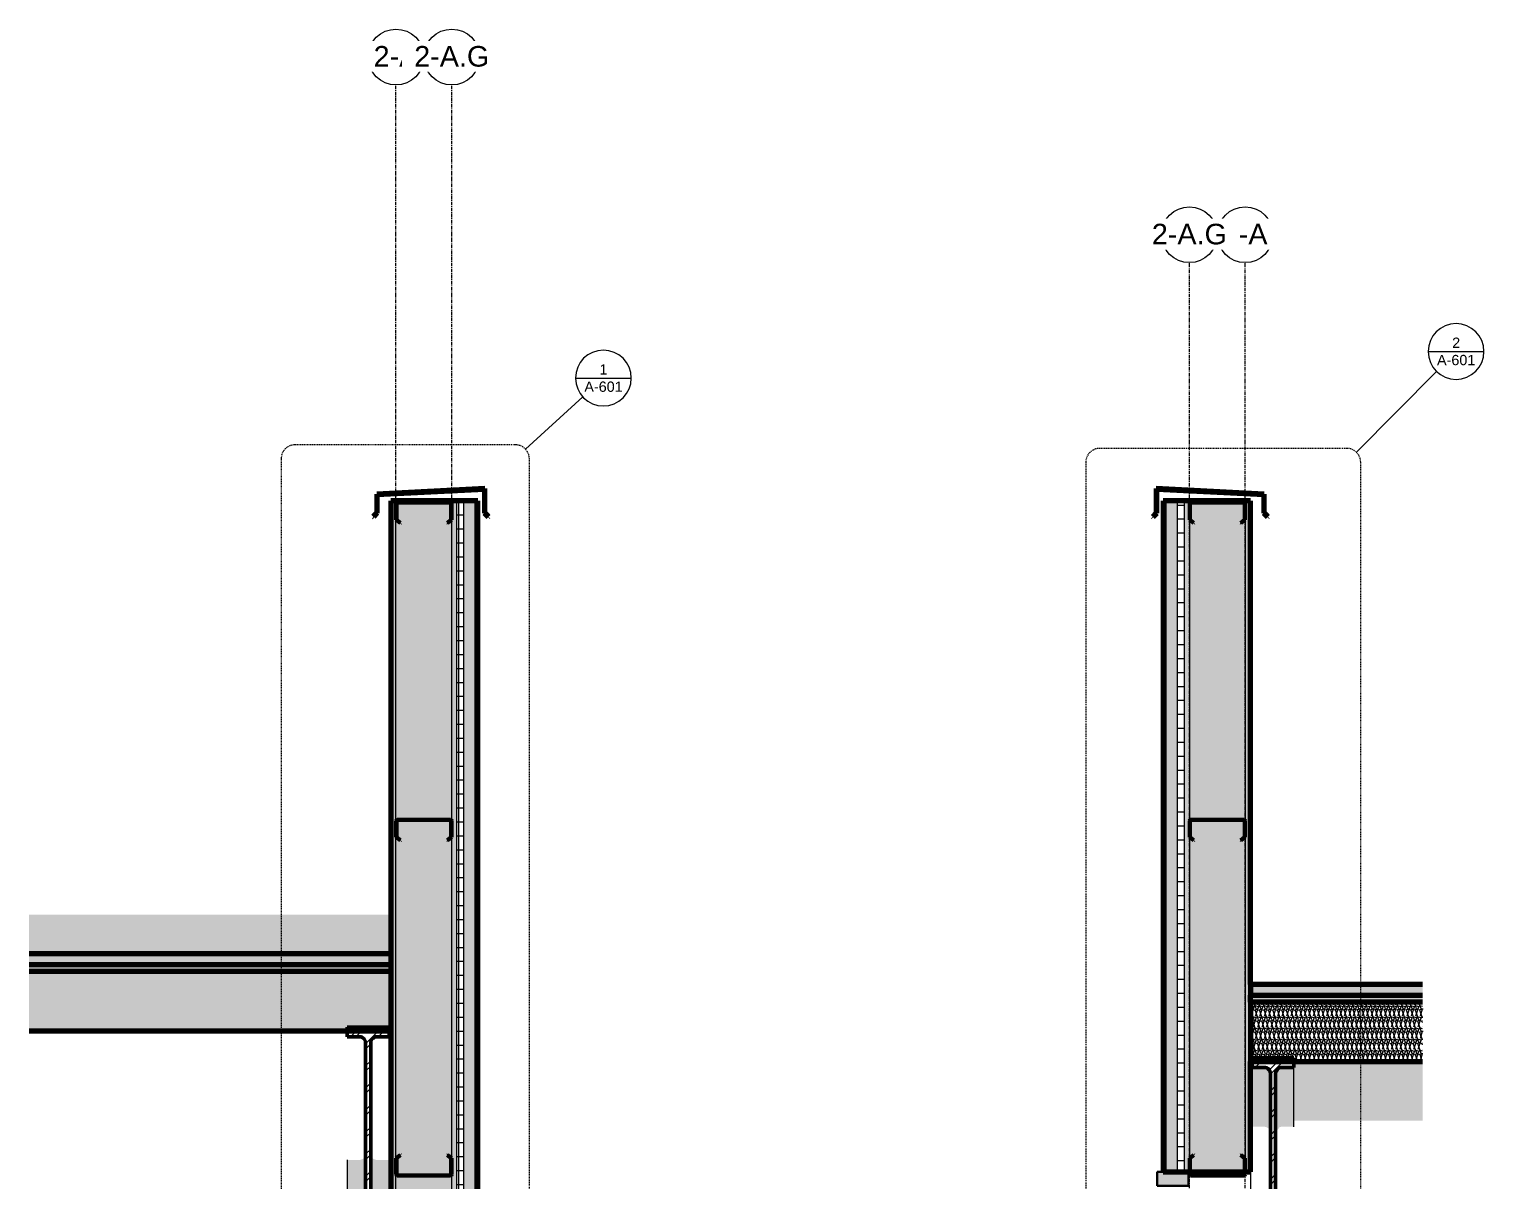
# Model space of a CAD drawing. Header units: inches. Extents: x 22735 to 23393, y -54 to 309.
# Drawn here: x 22734.7 to 22943.4, y 144.2 to 309.4 of the extents above; entities that cross this region are included whole.
import ezdxf

# ---------------------------------------------------------------- set-up
doc = ezdxf.new("R2010")
doc.units = ezdxf.units.IN
doc.header["$MEASUREMENT"] = 0
doc.linetypes.add('Dash Dot 3_16_', pattern=[0.3125, 0.1875, -0.0625, 0, -0.0625])
doc.linetypes.add('Grid Line 1_2_', pattern=[0.875, 0.5, -0.125, 0.125, -0.125])
for name, color, linetype, lineweight in [('A-ANNO-SYMB', 150, 'Continuous', 9), ('A-CLNG', 13, 'Continuous', 18), ('A-CLNG-PATT', 13, 'Continuous', 18), ('A-GLAZ-CWMG', 51, 'Continuous', 9), ('A-ROOF', 132, 'Continuous', 18), ('A-WALL', 113, 'Continuous', 18), ('A-WALL-PATT', 111, 'Continuous', 70), ('L-SITE-WALL', 31, 'Continuous', 18), ('S-BEAM', 12, 'Continuous', 9), ('S-GRID', 1, 'Continuous', 9), ('S-GRID-IDEN', 1, 'Continuous', 9)]:
    doc.layers.add(name, color=color, linetype=linetype, lineweight=lineweight)
doc.styles.add('Arial', font='arial.ttf', dxfattribs={"height": 1.475299})
doc.styles.add('Arial_1', font='arial.ttf', dxfattribs={"height": 2.950599})
pattern_1 = [(161.57, (22020.417, 107.786), (-0.639728796, 0.00026097), [0, -4.554, 0.506, 0]), (18.43, (22020.257, 107.786), (-0.639728796, -0.00026097), [0, -4.554, 0.506, 0]), (108.43, (22020.417, 107.786), (0.320200546, -1.59982393), [1.518, -3.542]), (71.57, (22020.257, 107.786), (0.320200546, 1.59982393), [1.518, -3.542])]
pattern_2 = [(45, (22020.337, 107.706), (-1.583919, 1.583919), []), (45, (22020.337, 110.106), (-1.583919, 1.583919), [])]
pattern_3 = [(161.57, (-21553.084, 101.214), (-0.6397287956, 0.0002609723), [0, -4.554, 0.506, 0]), (18.43, (-21553.244, 101.214), (-0.6397287956, -0.0002609723), [0, -4.554, 0.506, 0]), (108.43, (-21553.084, 101.214), (0.3202005462, -1.599823931), [1.518, -3.542]), (71.57, (-21553.244, 101.214), (0.3202005462, 1.599823931), [1.518, -3.542])]
pattern_4 = [(45, (-21553.164, 101.134), (-1.583919, 1.583919), []), (45, (-21553.164, 103.534), (-1.583919, 1.583919), [])]

# ---------------------------------------------------------------- blocks, each defined once
blk = doc.blocks.new('W-Wide Flange - 8_ WIDE-1169466-Section 7 - Callout 1')
at = {"layer": 'S-BEAM'}
h = blk.add_hatch(dxfattribs=at)
h.set_pattern_fill('FP_4', color=256, style=0, pattern_type=2)
h.set_pattern_definition(pattern_2)
h.paths.add_polyline_path([(22780.3, 140.24), (22786.3, 140.24), (22786.3, 141.6), (22784.57, 141.6), (22784.37, 141.62), (22784.18, 141.69), (22784.01, 141.8), (22783.87, 141.94), (22783.77, 142.11), (22783.7, 142.29), (22783.68, 142.49), (22783.68, 164.01), (22783.7, 164.21), (22783.77, 164.4), (22783.87, 164.57), (22784.01, 164.71), (22784.18, 164.81), (22784.37, 164.88), (22784.57, 164.9), (22786.3, 164.9), (22786.3, 166.26), (22780.3, 166.26), (22780.3, 164.9), (22782.04, 164.9), (22782.24, 164.88), (22782.42, 164.81), (22782.59, 164.71), (22782.73, 164.57), (22782.84, 164.4), (22782.91, 164.21), (22782.93, 164.01), (22782.93, 142.49), (22782.91, 142.29), (22782.84, 142.11), (22782.73, 141.94), (22782.59, 141.8), (22782.42, 141.69), (22782.24, 141.62), (22782.04, 141.6), (22780.3, 141.6)], flags=0)
for points in [[(22782.04, 141.6), (22782.04, 147.22), (22780.3, 147.22), (22780.3, 141.6), (22780.64, 141.6)], [(22782.04, 141.6), (22782.25, 141.63), (22782.42, 141.69), (22782.59, 141.8), (22782.73, 141.94), (22782.84, 142.11), (22782.91, 142.29), (22782.93, 142.49), (22782.93, 148.11), (22782.87, 147.81), (22782.82, 147.69), (22782.73, 147.56), (22782.68, 147.5), (22782.59, 147.42), (22782.53, 147.37), (22782.47, 147.33), (22782.16, 147.23), (22782.04, 147.22), (22782.04, 141.62)], [(22784.57, 141.6), (22784.57, 147.22), (22784.45, 147.23), (22784.13, 147.34), (22784.01, 147.42), (22783.97, 147.45), (22783.91, 147.51), (22783.85, 147.59), (22783.82, 147.64), (22783.77, 147.73), (22783.74, 147.79), (22783.68, 148.11), (22783.68, 142.49), (22783.7, 142.28), (22783.78, 142.08), (22783.87, 141.94), (22784.01, 141.8), (22784.18, 141.69), (22784.37, 141.62), (22784.48, 141.61)], [(22784.57, 141.6), (22786.3, 141.6), (22786.3, 147.22), (22784.57, 147.22), (22784.57, 141.62)]]:
    blk.add_hatch(color=256, dxfattribs=at).paths.add_polyline_path(points, flags=0)
at = {"layer": 'S-BEAM', "lineweight": 50}
for p, q in [((22786.3, 166.26), (22780.3, 166.26)), ((22780.3, 166.26), (22780.3, 164.9)), ((22780.3, 164.9), (22782.04, 164.9)), ((22784.57, 164.9), (22786.3, 164.9)), ((22786.3, 164.9), (22786.3, 166.26)), ((22782.93, 164.01), (22782.93, 142.49)), ((22783.68, 142.49), (22783.68, 164.01)), ((22782.04, 141.6), (22780.3, 141.6)), ((22780.3, 141.6), (22780.3, 140.24)), ((22780.3, 140.24), (22786.3, 140.24)), ((22786.3, 141.6), (22784.57, 141.6)), ((22786.3, 140.24), (22786.3, 141.6))]:
    blk.add_line(p, q, dxfattribs=at)
at = {"layer": 'S-BEAM'}
for p, q in [((22780.3, 147.22), (22780.3, 141.6)), ((22786.3, 141.6), (22786.3, 147.22))]:
    blk.add_line(p, q, dxfattribs=at)
at = {"layer": 'S-BEAM', "lineweight": 50, "flags": 128}
for points in [[(22782.04, 164.9), (22782.24, 164.88), (22782.42, 164.81), (22782.59, 164.71), (22782.73, 164.57), (22782.84, 164.4), (22782.91, 164.21), (22782.93, 164.01)], [(22783.68, 164.01), (22783.7, 164.21), (22783.77, 164.4), (22783.87, 164.57), (22784.01, 164.71), (22784.18, 164.81), (22784.37, 164.88), (22784.57, 164.9)], [(22782.93, 142.49), (22782.91, 142.29), (22782.84, 142.11), (22782.73, 141.94), (22782.59, 141.8), (22782.42, 141.69), (22782.24, 141.62), (22782.04, 141.6)], [(22784.57, 141.6), (22784.37, 141.62), (22784.18, 141.69), (22784.01, 141.8), (22783.87, 141.94), (22783.77, 142.11), (22783.7, 142.29), (22783.68, 142.49)]]:
    blk.add_lwpolyline(points, dxfattribs=at)
blk = doc.blocks.new('Girt_C - 8_D-943834-Section 7 - Callout 1')
at = {"layer": 'S-BEAM'}
h = blk.add_hatch(dxfattribs=at)
h.set_pattern_fill('FP_4', color=256, style=0, pattern_type=2)
h.set_pattern_definition(pattern_2)
h.paths.add_polyline_path([(22787.88, 238.52), (22787.95, 238.6), (22787.41, 239.05), (22787.41, 241.37), (22787.44, 241.42), (22787.49, 241.45), (22795.12, 241.45), (22795.17, 241.42), (22795.19, 241.37), (22795.19, 239.05), (22794.66, 238.6), (22794.73, 238.52), (22795.3, 239), (22795.3, 241.37), (22795.25, 241.5), (22795.12, 241.55), (22787.49, 241.55), (22787.36, 241.5), (22787.3, 241.37), (22787.3, 239)], flags=0)
at = {"layer": 'S-BEAM', "lineweight": 50}
for p, q in [((22787.3, 241.37), (22787.3, 239)), ((22787.41, 239.05), (22787.41, 241.37)), ((22795.12, 241.55), (22787.49, 241.55)), ((22787.49, 241.45), (22795.12, 241.45)), ((22795.19, 241.37), (22795.19, 239.05)), ((22795.3, 239), (22795.3, 241.37)), ((22787.3, 239), (22787.88, 238.52)), ((22787.95, 238.6), (22787.41, 239.05)), ((22787.88, 238.52), (22787.95, 238.6)), ((22795.19, 239.05), (22794.66, 238.6)), ((22794.66, 238.6), (22794.73, 238.52)), ((22794.73, 238.52), (22795.3, 239))]:
    blk.add_line(p, q, dxfattribs=at)
for centre, radius, start, end in [((22787.49, 241.37), 0.188, 90, 180), ((22787.49, 241.37), 0.0782, 90, 176.9576), ((22795.12, 241.37), 0.188, 0, 90), ((22795.12, 241.37), 0.0782, 2.1227, 90)]:
    blk.add_arc(centre, radius, start, end, dxfattribs=at)
blk = doc.blocks.new('Girt_C - 8_D-1170013-Section 7 - Callout 1')
at = {"layer": 'S-BEAM'}
h = blk.add_hatch(dxfattribs=at)
h.set_pattern_fill('FP_4', color=256, style=0, pattern_type=2)
h.set_pattern_definition(pattern_2)
h.paths.add_polyline_path([(22787.49, 144.95), (22795.12, 144.95), (22795.25, 145), (22795.3, 145.13), (22795.3, 147.5), (22794.73, 147.98), (22794.66, 147.9), (22795.19, 147.45), (22795.19, 145.13), (22795.17, 145.08), (22795.12, 145.05), (22787.49, 145.05), (22787.44, 145.08), (22787.41, 145.13), (22787.41, 147.45), (22787.95, 147.9), (22787.88, 147.98), (22787.3, 147.5), (22787.3, 145.13), (22787.36, 145)], flags=0)
at = {"layer": 'S-BEAM', "lineweight": 50}
for p, q in [((22787.88, 147.98), (22787.3, 147.5)), ((22787.3, 147.5), (22787.3, 145.13)), ((22787.41, 147.45), (22787.95, 147.9)), ((22787.41, 145.13), (22787.41, 147.45)), ((22787.95, 147.9), (22787.88, 147.98)), ((22794.73, 147.98), (22794.66, 147.9)), ((22794.66, 147.9), (22795.19, 147.45)), ((22795.3, 147.5), (22794.73, 147.98)), ((22795.19, 147.45), (22795.19, 145.13)), ((22795.3, 145.13), (22795.3, 147.5)), ((22795.12, 145.05), (22787.49, 145.05)), ((22787.49, 144.95), (22795.12, 144.95))]:
    blk.add_line(p, q, dxfattribs=at)
for centre, radius, start, end in [((22787.49, 145.13), 0.188, 180, 270), ((22787.49, 145.13), 0.0782, 182.1227, 270), ((22795.12, 145.13), 0.188, 270, 0), ((22795.12, 145.13), 0.0782, 270, 356.9576)]:
    blk.add_arc(centre, radius, start, end, dxfattribs=at)
blk = doc.blocks.new('Girt_C - 8_D-V1-Section 7 - Callout 1')
at = {"layer": 'S-BEAM'}
h = blk.add_hatch(dxfattribs=at)
h.set_pattern_fill('FP_4', color=256, style=0, pattern_type=2)
h.set_pattern_definition(pattern_2)
h.paths.add_polyline_path([(22787.88, 193.02), (22787.95, 193.1), (22787.41, 193.55), (22787.41, 195.87), (22787.44, 195.92), (22787.49, 195.95), (22795.12, 195.95), (22795.17, 195.92), (22795.19, 195.87), (22795.19, 193.55), (22794.66, 193.1), (22794.73, 193.02), (22795.3, 193.5), (22795.3, 195.87), (22795.25, 196), (22795.12, 196.05), (22787.49, 196.05), (22787.36, 196), (22787.3, 195.87), (22787.3, 193.5)], flags=0)
at = {"layer": 'S-BEAM', "lineweight": 50}
for p, q in [((22787.3, 195.87), (22787.3, 193.5)), ((22787.41, 193.55), (22787.41, 195.87)), ((22795.12, 196.05), (22787.49, 196.05)), ((22787.49, 195.95), (22795.12, 195.95)), ((22795.19, 195.87), (22795.19, 193.55)), ((22795.3, 193.5), (22795.3, 195.87)), ((22787.3, 193.5), (22787.88, 193.02)), ((22787.95, 193.1), (22787.41, 193.55)), ((22787.88, 193.02), (22787.95, 193.1)), ((22795.19, 193.55), (22794.66, 193.1)), ((22794.66, 193.1), (22794.73, 193.02)), ((22794.73, 193.02), (22795.3, 193.5))]:
    blk.add_line(p, q, dxfattribs=at)
for centre, radius, start, end in [((22787.49, 195.87), 0.188, 90, 180), ((22787.49, 195.87), 0.0782, 90, 176.9576), ((22795.12, 195.87), 0.188, 0, 90), ((22795.12, 195.87), 0.0782, 2.1227, 90)]:
    blk.add_arc(centre, radius, start, end, dxfattribs=at)
blk = doc.blocks.new('W-Wide Flange - 8_ WIDE-1169466-Section 15 - Callout 1')
at = {"layer": 'S-BEAM'}
h = blk.add_hatch(dxfattribs=at)
h.set_pattern_fill('FP_9', color=256, style=0, pattern_type=2)
h.set_pattern_definition(pattern_4)
h.paths.add_polyline_path([(-22780.3, 135.83), (-22780.3, 137.19), (-22782.04, 137.19), (-22782.24, 137.22), (-22782.42, 137.28), (-22782.59, 137.39), (-22782.73, 137.53), (-22782.84, 137.7), (-22782.91, 137.89), (-22782.93, 138.08), (-22782.93, 159.6), (-22782.91, 159.8), (-22782.84, 159.99), (-22782.73, 160.16), (-22782.59, 160.3), (-22782.42, 160.41), (-22782.24, 160.47), (-22782.04, 160.49), (-22780.3, 160.49), (-22780.3, 161.86), (-22786.3, 161.86), (-22786.3, 160.49), (-22784.57, 160.49), (-22784.37, 160.47), (-22784.18, 160.41), (-22784.01, 160.3), (-22783.87, 160.16), (-22783.77, 159.99), (-22783.7, 159.8), (-22783.68, 159.6), (-22783.68, 138.08), (-22783.7, 137.89), (-22783.77, 137.7), (-22783.87, 137.53), (-22784.01, 137.39), (-22784.18, 137.28), (-22784.37, 137.22), (-22784.57, 137.19), (-22786.3, 137.19), (-22786.3, 135.83)], flags=0)
for points in [[(-22785.55, 151.99), (-22784.57, 151.99), (-22784.57, 160.49), (-22786.3, 160.49), (-22786.3, 151.99)], [(-22783.68, 151.1), (-22783.68, 159.6), (-22783.7, 159.81), (-22783.77, 159.99), (-22783.87, 160.16), (-22784.01, 160.3), (-22784.18, 160.41), (-22784.37, 160.47), (-22784.57, 160.49), (-22784.57, 151.99), (-22784.35, 151.96), (-22784.25, 151.92), (-22784.01, 151.79), (-22783.97, 151.76), (-22783.94, 151.73), (-22783.69, 151.19), (-22783.69, 151.18)], [(-22782.93, 151.1), (-22782.91, 151.22), (-22782.35, 151.92), (-22782.25, 151.96), (-22782.04, 151.99), (-22782.04, 160.49), (-22782.25, 160.47), (-22782.42, 160.41), (-22782.59, 160.3), (-22782.73, 160.16), (-22782.84, 159.99), (-22782.91, 159.8), (-22782.93, 159.6), (-22782.93, 151.18)], [(-22780.3, 151.99), (-22780.3, 160.49), (-22782.04, 160.49), (-22782.04, 151.99), (-22781.28, 151.99)], [(-22782.46, 130.45), (-22780.3, 130.45), (-22780.3, 135.83), (-22786.3, 135.83), (-22786.3, 130.45), (-22784.1, 130.45)]]:
    blk.add_hatch(color=256, dxfattribs=at).paths.add_polyline_path(points, flags=0)
at = {"layer": 'S-BEAM', "lineweight": 50}
for p, q in [((-22780.3, 161.86), (-22786.3, 161.86)), ((-22786.3, 161.86), (-22786.3, 161.36)), ((-22786.3, 161.36), (-22786.3, 160.49)), ((-22780.3, 161.36), (-22780.3, 161.86)), ((-22780.3, 160.49), (-22780.3, 161.36)), ((-22786.3, 160.49), (-22784.57, 160.49)), ((-22783.68, 159.6), (-22783.68, 138.08)), ((-22782.93, 138.08), (-22782.93, 159.6)), ((-22782.04, 160.49), (-22780.3, 160.49)), ((-22784.57, 137.19), (-22786.3, 137.19)), ((-22786.3, 137.19), (-22786.3, 135.83)), ((-22786.3, 135.83), (-22780.3, 135.83)), ((-22780.3, 137.19), (-22782.04, 137.19)), ((-22780.3, 135.83), (-22780.3, 137.19))]:
    blk.add_line(p, q, dxfattribs=at)
at = {"layer": 'S-BEAM'}
for p, q in [((-22786.3, 151.99), (-22786.3, 160.49)), ((-22780.3, 151.99), (-22780.3, 160.49)), ((-22786.3, 130.45), (-22786.3, 135.83)), ((-22780.3, 130.45), (-22780.3, 135.83))]:
    blk.add_line(p, q, dxfattribs=at)
at = {"layer": 'S-BEAM', "lineweight": 50, "flags": 128}
for points in [[(-22784.57, 160.49), (-22784.37, 160.47), (-22784.18, 160.41), (-22784.01, 160.3), (-22783.87, 160.16), (-22783.77, 159.99), (-22783.7, 159.8), (-22783.68, 159.6)], [(-22782.93, 159.6), (-22782.91, 159.8), (-22782.84, 159.99), (-22782.73, 160.16), (-22782.59, 160.3), (-22782.42, 160.41), (-22782.24, 160.47), (-22782.04, 160.49)], [(-22783.68, 138.08), (-22783.7, 137.89), (-22783.77, 137.7), (-22783.87, 137.53), (-22784.01, 137.39), (-22784.18, 137.28), (-22784.37, 137.22), (-22784.57, 137.19)], [(-22782.04, 137.19), (-22782.24, 137.22), (-22782.42, 137.28), (-22782.59, 137.39), (-22782.73, 137.53), (-22782.84, 137.7), (-22782.91, 137.89), (-22782.93, 138.08)]]:
    blk.add_lwpolyline(points, dxfattribs=at)
blk = doc.blocks.new('Girt_C - 8_D-943834-Section 15 - Callout 1')
at = {"layer": 'S-BEAM'}
h = blk.add_hatch(dxfattribs=at)
h.set_pattern_fill('FP_9', color=256, style=0, pattern_type=2)
h.set_pattern_definition(pattern_4)
h.paths.add_polyline_path([(-22787.88, 238.52), (-22787.3, 239), (-22787.3, 241.37), (-22787.36, 241.5), (-22787.49, 241.55), (-22795.12, 241.55), (-22795.25, 241.5), (-22795.3, 241.37), (-22795.3, 239), (-22794.73, 238.52), (-22794.66, 238.6), (-22795.19, 239.05), (-22795.19, 241.37), (-22795.17, 241.42), (-22795.12, 241.45), (-22787.49, 241.45), (-22787.44, 241.42), (-22787.41, 241.37), (-22787.41, 239.05), (-22787.95, 238.6)], flags=0)
at = {"layer": 'S-BEAM', "lineweight": 50}
for p, q in [((-22795.3, 241.37), (-22795.3, 239)), ((-22795.19, 239.05), (-22795.19, 241.37)), ((-22787.49, 241.55), (-22795.12, 241.55)), ((-22795.12, 241.45), (-22787.49, 241.45)), ((-22787.41, 241.37), (-22787.41, 239.05)), ((-22787.3, 239), (-22787.3, 241.37)), ((-22795.3, 239), (-22794.73, 238.52)), ((-22794.66, 238.6), (-22795.19, 239.05)), ((-22794.73, 238.52), (-22794.66, 238.6)), ((-22787.41, 239.05), (-22787.95, 238.6)), ((-22787.95, 238.6), (-22787.88, 238.52)), ((-22787.88, 238.52), (-22787.3, 239))]:
    blk.add_line(p, q, dxfattribs=at)
for centre, radius, start, end in [((-22795.12, 241.37), 0.188, 90, 180), ((-22795.12, 241.37), 0.0782, 90, 177.8773), ((-22787.49, 241.37), 0.188, 0, 90), ((-22787.49, 241.37), 0.0782, 3.0424, 90)]:
    blk.add_arc(centre, radius, start, end, dxfattribs=at)
blk = doc.blocks.new('Rectangular Mullion - Exterior 2_ x 4_5_-789463-Section 15 - Callout 1')
at = {"layer": 'A-GLAZ-CWMG'}
blk.add_hatch(color=256, dxfattribs=at).paths.add_polyline_path([(-22799.93, 143.5), (-22795.43, 143.5), (-22795.43, 145.5), (-22799.93, 145.5)], flags=0)
at = {"layer": 'A-GLAZ-CWMG', "lineweight": 30}
for p, q in [((-22799.93, 145.5), (-22799.93, 143.5)), ((-22795.43, 145.5), (-22799.93, 145.5)), ((-22795.43, 143.5), (-22795.43, 145.5)), ((-22799.93, 143.5), (-22795.43, 143.5))]:
    blk.add_line(p, q, dxfattribs=at)
blk = doc.blocks.new('Girt_C - 8_D-1170013-Section 15 - Callout 1')
at = {"layer": 'S-BEAM'}
h = blk.add_hatch(dxfattribs=at)
h.set_pattern_fill('FP_9', color=256, style=0, pattern_type=2)
h.set_pattern_definition(pattern_4)
h.paths.add_polyline_path([(-22787.49, 144.95), (-22787.36, 145), (-22787.3, 145.13), (-22787.3, 147.5), (-22787.88, 147.98), (-22787.95, 147.9), (-22787.41, 147.45), (-22787.41, 145.13), (-22787.44, 145.08), (-22787.49, 145.05), (-22795.12, 145.05), (-22795.17, 145.08), (-22795.19, 145.13), (-22795.19, 147.45), (-22794.66, 147.9), (-22794.73, 147.98), (-22795.3, 147.5), (-22795.3, 145.13), (-22795.25, 145), (-22795.12, 144.95), (-22788.34, 144.95)], flags=0)
at = {"layer": 'S-BEAM', "lineweight": 50}
for p, q in [((-22794.73, 147.98), (-22795.3, 147.5)), ((-22795.3, 147.5), (-22795.3, 145.13)), ((-22795.19, 147.45), (-22794.66, 147.9)), ((-22795.19, 145.13), (-22795.19, 147.45)), ((-22794.66, 147.9), (-22794.73, 147.98)), ((-22787.88, 147.98), (-22787.95, 147.9)), ((-22787.95, 147.9), (-22787.41, 147.45)), ((-22787.3, 147.5), (-22787.88, 147.98)), ((-22787.41, 147.45), (-22787.41, 145.13)), ((-22787.3, 145.13), (-22787.3, 147.5)), ((-22787.49, 145.05), (-22795.12, 145.05)), ((-22795.12, 144.95), (-22787.49, 144.95))]:
    blk.add_line(p, q, dxfattribs=at)
for centre, radius, start, end in [((-22795.12, 145.13), 0.188, 180, 270), ((-22795.12, 145.13), 0.0782, 183.0424, 270), ((-22787.49, 145.13), 0.0782, 270, 357.8773), ((-22787.49, 145.13), 0.188, 270, 0)]:
    blk.add_arc(centre, radius, start, end, dxfattribs=at)
blk = doc.blocks.new('Girt_C - 8_D-V2-Section 15 - Callout 1')
at = {"layer": 'S-BEAM'}
h = blk.add_hatch(dxfattribs=at)
h.set_pattern_fill('FP_9', color=256, style=0, pattern_type=2)
h.set_pattern_definition(pattern_4)
h.paths.add_polyline_path([(-22787.88, 193.02), (-22787.3, 193.5), (-22787.3, 195.87), (-22787.36, 196), (-22787.49, 196.05), (-22795.12, 196.05), (-22795.25, 196), (-22795.3, 195.87), (-22795.3, 193.5), (-22794.73, 193.02), (-22794.66, 193.1), (-22795.19, 193.55), (-22795.19, 195.87), (-22795.17, 195.92), (-22795.12, 195.95), (-22787.49, 195.95), (-22787.44, 195.92), (-22787.41, 195.87), (-22787.41, 193.55), (-22787.95, 193.1)], flags=0)
at = {"layer": 'S-BEAM', "lineweight": 50}
for p, q in [((-22795.3, 195.87), (-22795.3, 193.5)), ((-22795.19, 193.55), (-22795.19, 195.87)), ((-22787.49, 196.05), (-22795.12, 196.05)), ((-22795.12, 195.95), (-22787.49, 195.95)), ((-22787.41, 195.87), (-22787.41, 193.55)), ((-22787.3, 193.5), (-22787.3, 195.87)), ((-22795.3, 193.5), (-22794.73, 193.02)), ((-22794.66, 193.1), (-22795.19, 193.55)), ((-22794.73, 193.02), (-22794.66, 193.1)), ((-22787.41, 193.55), (-22787.95, 193.1)), ((-22787.95, 193.1), (-22787.88, 193.02)), ((-22787.88, 193.02), (-22787.3, 193.5))]:
    blk.add_line(p, q, dxfattribs=at)
for centre, radius, start, end in [((-22795.12, 195.87), 0.188, 90, 180), ((-22795.12, 195.87), 0.0782, 90, 177.8773), ((-22787.49, 195.87), 0.188, 0, 90), ((-22787.49, 195.87), 0.0782, 3.0424, 90)]:
    blk.add_arc(centre, radius, start, end, dxfattribs=at)
blk = doc.blocks.new('Detail View - Callout Head-19020-Section 7 - Callout 1')
at = {"layer": 'A-ANNO-SYMB'}
blk.add_line((22813.05, 259.34), (22821.05, 259.34), dxfattribs=at)
for start, end in [(0, 180), (180, 0)]:
    blk.add_arc((22817.05, 259.34), 4, start, end, dxfattribs=at)
blk = doc.blocks.new('Grid - Grid Head - Circle-14747-Section 7 - Callout 1')
at = {"layer": 'S-GRID-IDEN'}
blk.add_circle((22787.3, 305.37), 4, dxfattribs=at)
blk = doc.blocks.new('Detail View - Callout Head-19020-Section 15 - Callout 1')
at = {"layer": 'A-ANNO-SYMB'}
blk.add_line((-22761.05, 263.15), (-22753.05, 263.15), dxfattribs=at)
for start, end in [(0, 180), (180, 0)]:
    blk.add_arc((-22757.05, 263.15), 4, start, end, dxfattribs=at)
blk = doc.blocks.new('Grid - Grid Head - Circle-14747-Section 15 - Callout 1')
at = {"layer": 'S-GRID-IDEN'}
blk.add_circle((-22787.3, 279.89), 4, dxfattribs=at)

msp = doc.modelspace()

# ---------------------------------------------------------------- hatches: boundary and pattern name
at = {"layer": 'A-CLNG-PATT', "lineweight": 5}
msp.add_hatch(color=256, dxfattribs=at).paths.add_polyline_path([(22786.55, 174.27), (22786.55, 175.27), (22734.67, 175.27), (22734.67, 174.27), (22780.64, 174.27)], flags=0)
at = {"layer": 'A-CLNG-PATT', "lineweight": 9}
h = msp.add_hatch(dxfattribs=at)
h.set_pattern_fill('FP_3', color=256, style=0, pattern_type=2)
h.set_pattern_definition(pattern_1)
h.paths.add_polyline_path([(22734.67, 165.76), (22786.55, 165.76), (22786.55, 174.27), (22734.67, 174.27)], flags=0)
h = msp.add_hatch(dxfattribs=at)
h.set_pattern_fill('FP_7', color=256, style=0, pattern_type=2)
h.set_pattern_definition(pattern_3)
h.paths.add_polyline_path([(22934.57, 161.36), (22934.57, 169.86), (22909.86, 169.86), (22909.86, 161.36), (22921.32, 161.36)], flags=0)
at = {"layer": 'A-CLNG-PATT', "lineweight": 5}
h = msp.add_hatch(color=256, dxfattribs=at)
h.paths.add_polyline_path([(22909.86, 152.85), (22910.11, 152.85), (22910.11, 161.36), (22909.86, 161.36), (22909.86, 154.16)], flags=0)
h.paths.add_polyline_path([(22921.32, 152.85), (22934.57, 152.85), (22934.57, 161.36), (22916.11, 161.36), (22916.11, 152.85)], flags=0)
at = {"layer": 'A-ROOF', "lineweight": 5}
for points in [[(22786.55, 176.77), (22786.55, 182.39), (22734.67, 182.39), (22734.67, 176.77), (22780.64, 176.77)], [(22924.32, 169.86), (22934.57, 169.86), (22934.57, 170.86), (22909.86, 170.86), (22909.86, 169.86), (22921.32, 169.86)]]:
    msp.add_hatch(color=256, dxfattribs=at).paths.add_polyline_path(points, flags=0)
at = {"layer": 'A-ROOF'}
for points in [[(22734.67, 175.27), (22786.55, 175.27), (22786.55, 176.77), (22734.67, 176.77)], [(22909.86, 170.86), (22934.57, 170.86), (22934.57, 172.36), (22909.86, 172.36), (22909.86, 171.76)]]:
    msp.add_hatch(color=256, dxfattribs=at).paths.add_polyline_path(points, flags=0)
at = {"layer": 'A-WALL', "lineweight": 9}
for points in [[(22800.51, 239.46), (22800.55, 239.5), (22800.05, 240), (22800.05, 243.5), (22784.55, 242.69), (22784.55, 240), (22784.05, 239.5), (22784.1, 239.46), (22784.62, 239.97), (22784.62, 242.63), (22799.99, 243.43), (22799.99, 239.97)], [(22895.9, 239.46), (22896.42, 239.97), (22896.42, 243.43), (22911.79, 242.63), (22911.79, 239.97), (22912.31, 239.46), (22912.36, 239.5), (22911.86, 240), (22911.86, 242.69), (22896.36, 243.5), (22896.36, 240), (22895.86, 239.5)]]:
    msp.add_hatch(color=256, dxfattribs=at).paths.add_polyline_path(points, flags=0)
at = {"layer": 'A-WALL-PATT', "lineweight": 9}
h = msp.add_hatch(dxfattribs=at)
h.set_pattern_fill('FP_3', color=256, style=0, pattern_type=2)
h.set_pattern_definition(pattern_1)
h.paths.add_polyline_path([(22795.3, 0), (22795.3, 241.75), (22787.3, 241.75), (22787.3, 0)], flags=0)
h = msp.add_hatch(dxfattribs=at)
h.set_pattern_fill('FP_2', color=256, style=0, pattern_type=2)
h.set_pattern_definition([(0, (22020.337, 107.706), (0, 2), []), (90, (22020.337, 107.706), (-2, 1e-16), [])])
h.paths.add_polyline_path([(22797.05, 0), (22797.05, 241.75), (22796.05, 241.75), (22796.05, 0)], flags=0)
h = msp.add_hatch(dxfattribs=at)
h.set_pattern_fill('FP_6', color=256, style=0, pattern_type=2)
h.set_pattern_definition([(0, (-21553.164, 101.134), (0, 2), []), (90, (-21553.164, 101.134), (-2, 1e-16), [])])
h.paths.add_polyline_path([(22900.36, 145.5), (22900.36, 241.75), (22899.36, 241.75), (22899.36, 145.5)], flags=0)
h = msp.add_hatch(dxfattribs=at)
h.set_pattern_fill('FP_7', color=256, style=0, pattern_type=2)
h.set_pattern_definition(pattern_3)
h.paths.add_polyline_path([(22909.11, 145.5), (22909.11, 241.75), (22901.11, 241.75), (22901.11, 145.5), (22908.07, 145.5)], flags=0)
h = msp.add_hatch(dxfattribs=at)
h.set_pattern_fill('FP_8', color=256, style=0, pattern_type=2)
h.set_pattern_definition([(90, (-23337.8, 677.25), (-193, -193), [48, -145]), (180, (-23337.8, 677.25), (-2e-14, -193), [96.25, -96.75]), (270, (-23434.05, 725.25), (-193, -193), [48, -145]), (180, (-23337.8, 725.25), (-2e-14, -193), [96.25, -96.75]), (270, (-23434.3, 725.25), (-193, -193), [48, -145]), (180, (-23434.3, 725.25), (-2e-14, -193), [96.25, -96.75]), (90, (-23530.55, 677.25), (-193, -193), [48, -145]), (180, (-23434.3, 677.25), (-2e-14, -193), [96.25, -96.75]), (90, (-23385.8, 725.5), (-193, -193), [48, -145]), (180, (-23337.55, 725.5), (-2e-14, -193), [48.25, -144.75]), (180, (-23337.55, 773.5), (-2e-14, -193), [48.25, -144.75]), (90, (-23482.3, 725.5), (-193, -193), [48, -145]), (180, (-23386.05, 725.5), (-2e-14, -193), [96.25, -96.75]), (270, (-23386.05, 773.5), (-193, -193), [48, -145]), (180, (-23386.05, 773.5), (-2e-14, -193), [96.25, -96.75]), (180, (-23482.55, 725.5), (-2e-14, -193), [48, -145]), (270, (-23482.55, 773.5), (-193, -193), [48, -145]), (180, (-23482.55, 773.5), (-2e-14, -193), [48, -145]), (90, (-23337.8, 773.75), (-193, -193), [48, -145]), (180, (-23337.8, 773.75), (-2e-14, -193), [96.25, -96.75]), (270, (-23434.05, 821.75), (-193, -193), [48, -145]), (180, (-23337.8, 821.75), (-2e-14, -193), [96.25, -96.75]), (270, (-23434.3, 821.75), (-193, -193), [48, -145]), (180, (-23434.3, 821.75), (-2e-14, -193), [96.25, -96.75]), (270, (-23530.55, 821.75), (-193, -193), [48, -145]), (180, (-23434.3, 773.75), (-2e-14, -193), [96.25, -96.75]), (90, (-23385.8, 822), (-193, -193), [48, -145]), (180, (-23337.55, 822), (-2e-14, -193), [48.25, -144.75]), (180, (-23337.55, 870), (-2e-14, -193), [48.25, -144.75]), (90, (-23482.3, 822), (-193, -193), [48, -145]), (180, (-23386.05, 822), (-2e-14, -193), [96.25, -96.75]), (270, (-23386.05, 870), (-193, -193), [48, -145]), (180, (-23386.05, 870), (-2e-14, -193), [96.25, -96.75]), (180, (-23482.55, 822), (-2e-14, -193), [48, -145]), (270, (-23482.55, 870), (-193, -193), [48, -145]), (180, (-23482.55, 870), (-2e-14, -193), [48, -145])])
h.paths.add_polyline_path([(22908.46, 0), (22909.86, 0), (22909.86, 145.5), (22909.11, 145.5), (22909.11, 145.13), (22909.05, 145), (22908.92, 144.95), (22901.29, 144.95), (22901.16, 145), (22901.11, 145.13), (22901.11, 145.5), (22900.98, 145.5), (22900.98, 0), (22905.61, 0)], flags=0)
h.paths.add_polyline_path([(22901.68, 48.27), (22901.11, 48.75), (22901.11, 51.12), (22901.16, 51.25), (22901.29, 51.3), (22908.92, 51.3), (22909.05, 51.25), (22909.11, 51.12), (22909.11, 48.75), (22908.53, 48.27), (22908.46, 48.35), (22909, 48.8), (22909, 51.12), (22908.97, 51.17), (22908.92, 51.2), (22901.29, 51.2), (22901.24, 51.17), (22901.22, 51.12), (22901.22, 48.8), (22901.75, 48.35)], flags=0)
h.paths.add_polyline_path([(22908.64, 96.7), (22901.29, 96.7), (22901.16, 96.75), (22901.11, 96.88), (22901.11, 99.25), (22901.68, 99.73), (22901.75, 99.65), (22901.22, 99.2), (22901.22, 96.88), (22901.24, 96.83), (22901.29, 96.8), (22908.92, 96.8), (22908.97, 96.83), (22909, 96.88), (22909, 99.2), (22908.46, 99.65), (22908.53, 99.73), (22909.11, 99.25), (22909.1, 96.88), (22909.05, 96.75), (22908.92, 96.7)], flags=0)
h.paths.add_polyline_path([(22901.29, 145.05), (22908.92, 145.05), (22908.97, 145.08), (22909, 145.13), (22909, 145.5), (22901.22, 145.5), (22901.22, 145.13), (22901.24, 145.08)], flags=0)
at = {"layer": 'L-SITE-WALL', "lineweight": 5}
for points in [[(22786.55, 0), (22787.3, 0), (22787.3, 241.75), (22786.55, 241.75), (22786.55, 49.09)], [(22795.3, 0), (22796.05, 0), (22796.05, 241.75), (22795.3, 241.75), (22795.3, 49.09)], [(22798.68, 0), (22798.68, 241.75), (22797.05, 241.75), (22797.05, 0)], [(22899.36, 145.5), (22899.36, 241.75), (22897.73, 241.75), (22897.73, 145.5)], [(22900.36, 145.5), (22901.11, 145.5), (22901.11, 241.75), (22900.36, 241.75), (22900.36, 154.16)], [(22909.11, 145.5), (22909.86, 145.5), (22909.86, 241.75), (22909.11, 241.75), (22909.11, 149.76)]]:
    msp.add_hatch(color=256, dxfattribs=at).paths.add_polyline_path(points, flags=0)
at = {"layer": 'L-SITE-WALL'}
for points in [[(22799.05, 0), (22799.05, 241.75), (22798.68, 241.75), (22798.68, 0)], [(22897.73, 145.5), (22897.73, 241.75), (22897.36, 241.75), (22897.36, 145.5)]]:
    msp.add_hatch(color=256, dxfattribs=at).paths.add_polyline_path(points, flags=0)

# ---------------------------------------------------------------- linework, layer by layer
at = {"layer": 'A-ANNO-SYMB'}
for p, q in [((22925.09, 248.69), (22936.55, 260.3)), ((22805.9, 249.12), (22814.1, 256.63))]:
    msp.add_line(p, q, dxfattribs=at)
at = {"layer": 'A-ANNO-SYMB', "linetype": 'Dash Dot 3_16_'}
for p, q in [((22804.43, 249.77), (22772.83, 249.77)), ((22923.68, 249.26), (22888.25, 249.26)), ((22770.83, 247.77), (22770.83, 138.28)), ((22806.43, 138.28), (22806.43, 247.77)), ((22886.25, 247.26), (22886.25, 127.74)), ((22925.68, 127.74), (22925.68, 247.26))]:
    msp.add_line(p, q, dxfattribs=at)
for centre, start, end in [((22772.83, 247.77), 90, 180), ((22804.43, 247.77), 0, 90), ((22888.25, 247.26), 90, 180), ((22923.68, 247.26), 0, 90)]:
    msp.add_arc(centre, 2, start, end, dxfattribs=at)
at = {"layer": 'A-CLNG', "lineweight": 70}
for p, q in [((22786.55, 174.27), (22734.67, 174.27)), ((22934.57, 169.86), (22909.86, 169.86)), ((22909.86, 169.86), (22909.86, 161.36)), ((22734.67, 165.76), (22786.55, 165.76)), ((22909.86, 161.36), (22934.57, 161.36))]:
    msp.add_line(p, q, dxfattribs=at)
at = {"layer": 'A-ROOF', "lineweight": 70}
for p, q in [((22786.55, 176.77), (22734.67, 176.77)), ((22734.67, 175.27), (22786.55, 175.27)), ((22934.57, 172.36), (22909.86, 172.36)), ((22909.86, 172.36), (22909.86, 170.86)), ((22909.86, 170.86), (22934.57, 170.86))]:
    msp.add_line(p, q, dxfattribs=at)
at = {"layer": 'A-WALL', "lineweight": 70}
for p, q in [((22800.05, 243.5), (22784.55, 242.69)), ((22784.55, 242.69), (22784.55, 240)), ((22784.62, 242.63), (22799.99, 243.43)), ((22784.62, 239.97), (22784.62, 242.63)), ((22799.99, 243.43), (22799.99, 239.97)), ((22800.05, 240), (22800.05, 243.5)), ((22896.36, 243.5), (22896.36, 240)), ((22911.86, 242.69), (22896.36, 243.5)), ((22896.42, 239.97), (22896.42, 243.43)), ((22896.42, 243.43), (22911.79, 242.63)), ((22911.79, 242.63), (22911.79, 239.97)), ((22911.86, 240), (22911.86, 242.69)), ((22784.55, 240), (22784.05, 239.5)), ((22800.55, 239.5), (22800.05, 240)), ((22896.36, 240), (22895.86, 239.5)), ((22912.36, 239.5), (22911.86, 240)), ((22784.05, 239.5), (22784.1, 239.46)), ((22784.1, 239.46), (22784.62, 239.97)), ((22799.99, 239.97), (22800.51, 239.46)), ((22800.51, 239.46), (22800.55, 239.5)), ((22895.86, 239.5), (22895.9, 239.46)), ((22895.9, 239.46), (22896.42, 239.97)), ((22911.79, 239.97), (22912.31, 239.46)), ((22912.31, 239.46), (22912.36, 239.5))]:
    msp.add_line(p, q, dxfattribs=at)
at = {"layer": 'A-WALL'}
for p, q in [((22787.3, 0), (22787.3, 241.75)), ((22795.3, 0), (22795.3, 241.75)), ((22796.05, 0), (22796.05, 241.75)), ((22797.05, 0), (22797.05, 241.75)), ((22798.68, 0), (22798.68, 241.75)), ((22897.73, 241.75), (22897.73, 145.5)), ((22899.36, 241.75), (22899.36, 145.5)), ((22900.36, 241.75), (22900.36, 145.5)), ((22901.11, 241.75), (22901.11, 145.5)), ((22909.11, 241.75), (22909.11, 145.5))]:
    msp.add_line(p, q, dxfattribs=at)
at = {"layer": 'L-SITE-WALL', "lineweight": 70}
for p, q in [((22799.05, 241.75), (22786.55, 241.75)), ((22786.55, 241.75), (22786.55, 176.77)), ((22799.05, 0), (22799.05, 241.75)), ((22897.36, 241.75), (22897.36, 145.5)), ((22909.86, 241.75), (22897.36, 241.75)), ((22909.86, 172.36), (22909.86, 241.75)), ((22786.55, 176.77), (22786.55, 174.27)), ((22786.55, 174.27), (22786.55, 0)), ((22909.86, 169.86), (22909.86, 170.86)), ((22909.86, 145.5), (22909.86, 161.36)), ((22897.36, 145.5), (22909.86, 145.5))]:
    msp.add_line(p, q, dxfattribs=at)
at = {"layer": 'L-SITE-WALL'}
msp.add_line((22909.86, 145.5), (22909.86, 0), dxfattribs=at)
at = {"layer": 'S-GRID', "linetype": 'Grid Line 1_2_'}
for p, q in [((22787.3, -45.75), (22787.3, 301.37)), ((22787.3, -45.75), (22787.3, 301.37)), ((22795.3, -45.75), (22795.3, 301.37)), ((22795.3, -45.75), (22795.3, 301.37)), ((22901.11, -37.96), (22901.11, 275.89)), ((22901.11, -37.96), (22901.11, 275.89)), ((22909.11, -37.96), (22909.11, 275.89)), ((22909.11, -37.96), (22909.11, 275.89))]:
    msp.add_line(p, q, dxfattribs=at)

# ---------------------------------------------------------------- block references
at = {"layer": 'A-ANNO-SYMB'}
for name, p in [('Detail View - Callout Head-19020-Section 15 - Callout 1', (45696.41, 0)), ('Detail View - Callout Head-19020-Section 7 - Callout 1', (0, 0))]:
    msp.add_blockref(name, p, dxfattribs=at)
at = {"layer": 'A-GLAZ-CWMG'}
msp.add_blockref('Rectangular Mullion - Exterior 2_ x 4_5_-789463-Section 15 - Callout 1', (45696.41, 0), dxfattribs=at)
at = {"layer": 'S-BEAM'}
for name, p in [('Girt_C - 8_D-943834-Section 7 - Callout 1', (0, 0)), ('Girt_C - 8_D-943834-Section 15 - Callout 1', (45696.41, 0)), ('Girt_C - 8_D-V1-Section 7 - Callout 1', (0, 0)), ('Girt_C - 8_D-V2-Section 15 - Callout 1', (45696.41, 0)), ('W-Wide Flange - 8_ WIDE-1169466-Section 7 - Callout 1', (0, 0)), ('W-Wide Flange - 8_ WIDE-1169466-Section 15 - Callout 1', (45696.41, 0)), ('Girt_C - 8_D-1170013-Section 7 - Callout 1', (0, 0)), ('Girt_C - 8_D-1170013-Section 15 - Callout 1', (45696.41, 0))]:
    msp.add_blockref(name, p, dxfattribs=at)
at = {"layer": 'S-GRID-IDEN'}
for name, p in [('Grid - Grid Head - Circle-14747-Section 7 - Callout 1', (0, 0)), ('Grid - Grid Head - Circle-14747-Section 15 - Callout 1', (45696.41, 0))]:
    msp.add_blockref(name, p, dxfattribs=at)

# ---------------------------------------------------------------- texts
at = {"layer": 'A-ANNO-SYMB', "attachment_point": 2, "line_spacing_factor": 0.938532, "style": 'Arial'}
for s, insert, char_height, width in [('2', (22939.38, 265.14), 1.48, 1.368), ('1', (22817.07, 261.32), 1.48, 1.368), ('A-601', (22939.38, 262.66), 1.475, 6.552), ('A-601', (22817.07, 258.84), 1.475, 6.552)]:
    msp.add_mtext(s, dxfattribs=dict(at, insert=insert, char_height=char_height, width=width))

# ---------------------------------------------------------------- next in the draw order: texts
at = {"layer": 'S-GRID-IDEN', "char_height": 2.951, "width": 7.092, "attachment_point": 2, "line_spacing_factor": 0.938532, "style": 'Arial_1', "bg_fill": 3, "box_fill_scale": 1.25, "bg_fill_color": 0, "bg_fill_transparency": 0}
for insert in [(22787.3, 306.95), (22909.11, 281.46)]:
    msp.add_mtext('3-1', dxfattribs=dict(at, insert=insert))

# ---------------------------------------------------------------- next in the draw order: block references
at = {"layer": 'S-GRID-IDEN'}
for name, p in [('Grid - Grid Head - Circle-14747-Section 7 - Callout 1', (8, 0)), ('Grid - Grid Head - Circle-14747-Section 15 - Callout 1', (45688.41, 0))]:
    msp.add_blockref(name, p, dxfattribs=at)

# ---------------------------------------------------------------- next in the draw order: texts
at = {"layer": 'S-GRID-IDEN', "char_height": 2.951, "width": 12.276, "attachment_point": 2, "line_spacing_factor": 0.938532, "style": 'Arial_1', "bg_fill": 3, "box_fill_scale": 1.25, "bg_fill_color": 0, "bg_fill_transparency": 0}
for insert in [(22795.3, 306.95), (22901.11, 281.46)]:
    msp.add_mtext('3-1.G', dxfattribs=dict(at, insert=insert))

# ---------------------------------------------------------------- next in the draw order: block references
at = {"layer": 'S-GRID-IDEN'}
for name, p in [('Grid - Grid Head - Circle-14747-Section 7 - Callout 1', (0, 0)), ('Grid - Grid Head - Circle-14747-Section 15 - Callout 1', (45696.41, 0))]:
    msp.add_blockref(name, p, dxfattribs=at)

# ---------------------------------------------------------------- next in the draw order: texts
at = {"layer": 'S-GRID-IDEN', "char_height": 2.951, "width": 7.632, "attachment_point": 2, "line_spacing_factor": 0.938532, "style": 'Arial_1', "bg_fill": 3, "box_fill_scale": 1.25, "bg_fill_color": 0, "bg_fill_transparency": 0}
for insert in [(22787.3, 306.95), (22909.11, 281.46)]:
    msp.add_mtext('2-A', dxfattribs=dict(at, insert=insert))

# ---------------------------------------------------------------- next in the draw order: block references
at = {"layer": 'S-GRID-IDEN'}
for name, p in [('Grid - Grid Head - Circle-14747-Section 7 - Callout 1', (8, 0)), ('Grid - Grid Head - Circle-14747-Section 15 - Callout 1', (45688.41, 0))]:
    msp.add_blockref(name, p, dxfattribs=at)

# ---------------------------------------------------------------- next in the draw order: texts
at = {"layer": 'S-GRID-IDEN', "char_height": 2.951, "width": 12.816, "attachment_point": 2, "line_spacing_factor": 0.938532, "style": 'Arial_1', "bg_fill": 3, "box_fill_scale": 1.25, "bg_fill_color": 0, "bg_fill_transparency": 0}
for insert in [(22795.3, 306.95), (22901.11, 281.46)]:
    msp.add_mtext('2-A.G', dxfattribs=dict(at, insert=insert))

doc.saveas('drawing.dxf')
